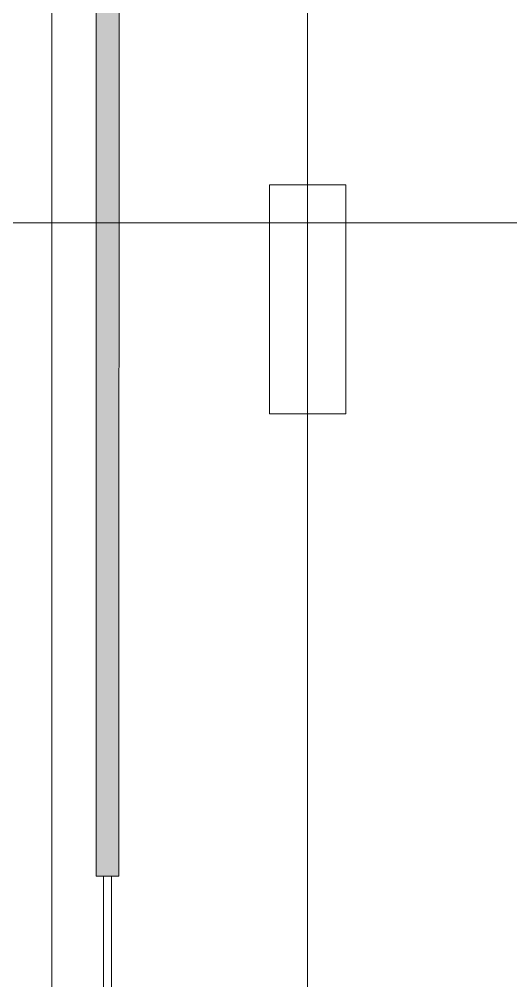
# Model space of a CAD drawing. Header units: metres. Extents: x 31.9 to 125.9, y -29 to 44.
# Drawn here: x 46.11 to 49.33, y -16.89 to -10.59 of the extents above; entities that cross this region are included whole.
import ezdxf

# ---------------------------------------------------------------- set-up
doc = ezdxf.new("R2010")
doc.units = ezdxf.units.M
doc.layers.add('ARQ', color=8, linetype='Continuous', lineweight=0)

# ---------------------------------------------------------------- blocks, each defined once
blk = doc.blocks.new('Estructura cubierta')
at = {"layer": 'ARQ'}
for p, q in [((1955.0004, -5855.3542), (1955.0004, -5914.9141)), ((1952.8705, -5903.6738), (1984.5332, -5903.6738))]:
    blk.add_line(p, q, dxfattribs=at)
at = {"layer": 'ARQ', "ltscale": 0.3}
blk.add_lwpolyline([(1955.2504, -5904.9241), (1955.2504, -5903.4241), (1954.7504, -5903.4241), (1954.7504, -5904.9241)], close=True, dxfattribs=at)
blk = doc.blocks.new('PISO 9')
at = {"layer": 'ARQ', "ltscale": 0.3}
h = blk.add_hatch(color=256, dxfattribs=at)
h.dxf.hatch_style = 1
h.paths.add_polyline_path([(325.2517, -2858.3843), (325.4017, -2858.3843), (325.402, -2851.7247), (325.252, -2851.7247)])
at = {"layer": 'ARQ'}
for points in [[(334.1366, -2849.791), (324.9615, -2849.791), (324.9615, -2860.2878), (334.1366, -2860.2878)], [(325.2517, -2858.3843), (325.4017, -2858.3843), (325.402, -2851.7247), (325.252, -2851.7247)], [(325.3021, -2860.0336), (325.3519, -2860.0336), (325.3519, -2858.3839), (325.3012, -2858.3848)]]:
    blk.add_lwpolyline(points, close=True, dxfattribs=at)
blk.add_blockref('Estructura cubierta', (-1628.3638, 3049.5683), dxfattribs=at)

msp = doc.modelspace()

# ---------------------------------------------------------------- block references
at = {"layer": 'ARQ', "linetype": 'Continuous'}
msp.add_blockref('PISO 9', (-278.6348, 2842.1819), dxfattribs=at)

doc.saveas('drawing.dxf')
